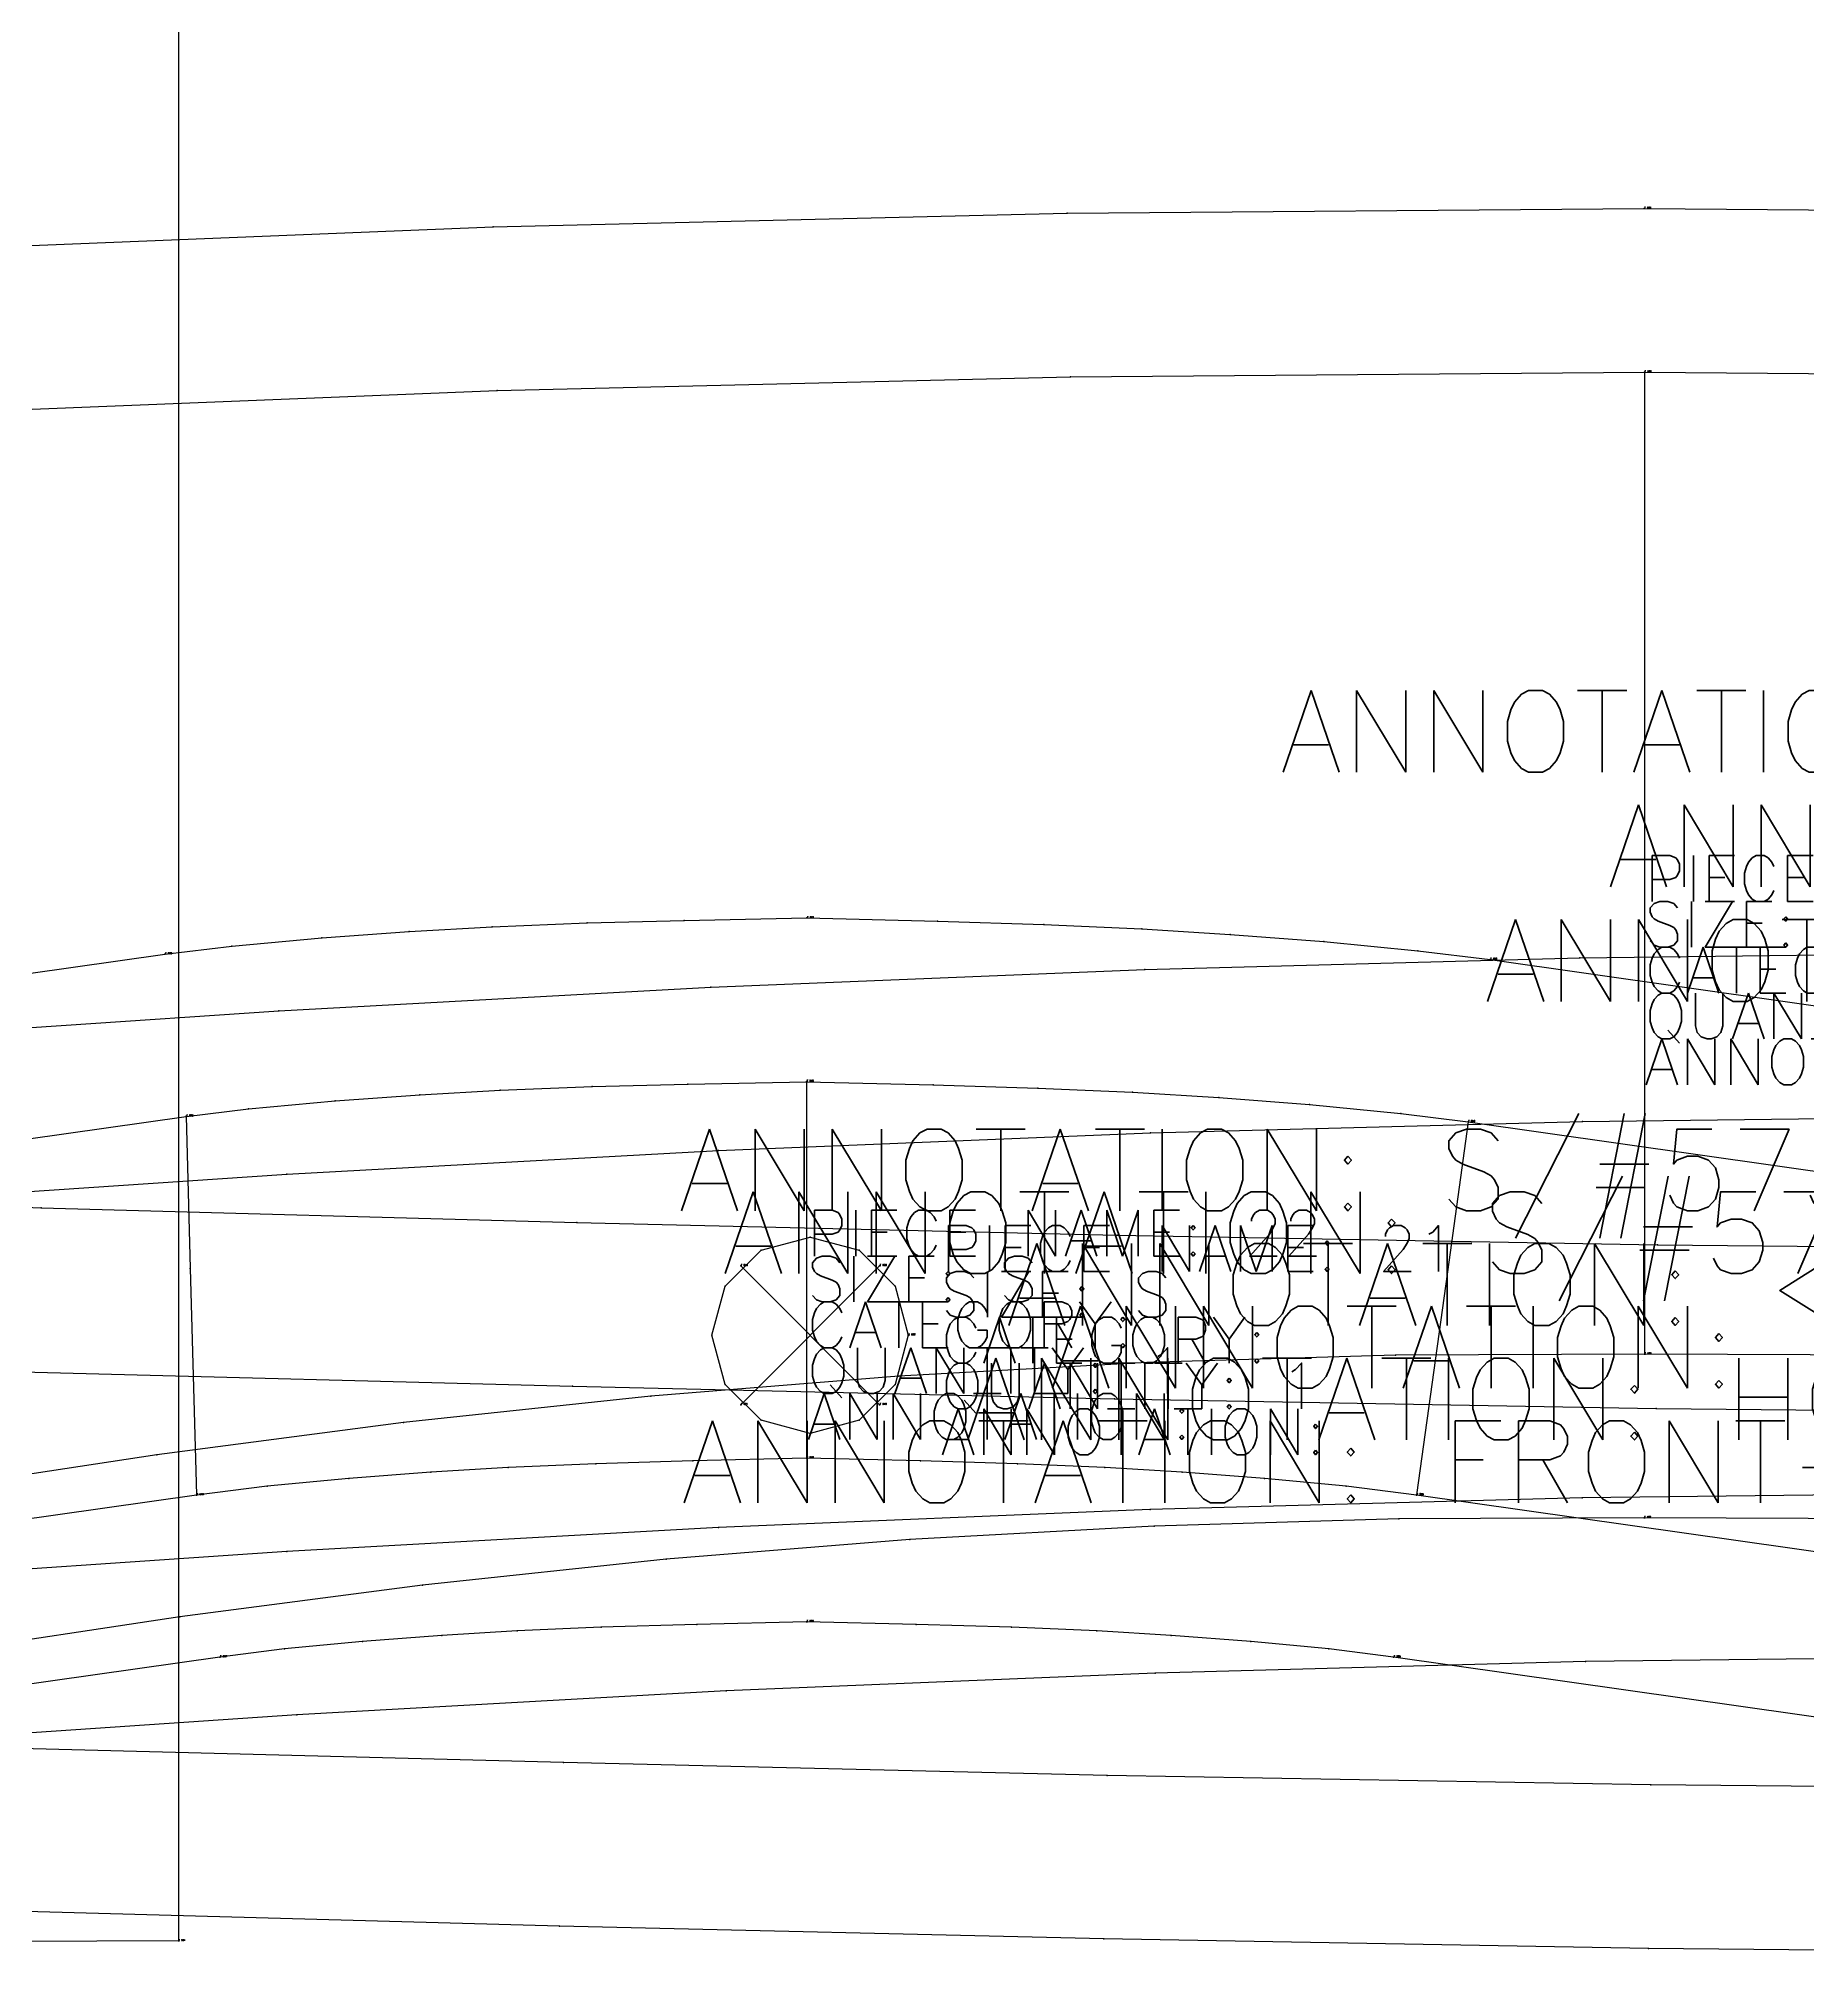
# Model space of a CAD drawing. Extents: x 0 to 848, y 0 to 736.
# Drawn here: x 156.1 to 264.2, y 30 to 147.5 of the extents above; entities that cross this region are included whole.
import ezdxf

# ---------------------------------------------------------------- set-up
doc = ezdxf.new("R2010")
doc.units = 0
for name, color, linetype in [('1', 7, 'CONTINUOUS'), ('2', 7, 'CONTINUOUS'), ('3', 2, 'CONTINUOUS'), ('8', 4, 'CONTINUOUS')]:
    doc.layers.add(name, color=color, linetype=linetype)
doc.styles.get("Standard").update_dxf_attribs({"font": 'txt', "bigfont": ' '})

# ---------------------------------------------------------------- blocks, each defined once
blk = doc.blocks.new('BLK_10_S')
at = {"layer": '1'}
blk.add_lwpolyline([(164.6935, 562.2397), (164.6935, 31.2168), (154.7155, 31.194), (132.2532, 31.0989), (109.7987, 30.9032), (87.3458, 30.6009), (64.8906, 30.201), (54.6935, 30), (54.6935, 30), (54.6935, 390.7542), (54.147, 419.6957), (52.9237, 448.6456), (51.0216, 477.5597), (48.4504, 506.4222)], dxfattribs=at)
at = {"layer": '2'}
blk.add_point((164.6935, 31.2168), dxfattribs=at)
blk.add_text('# 261', height=0.1, dxfattribs=at).set_placement((164.6935, 31.2168))
blk = doc.blocks.new('BLK_16_S')
at = {"layer": '1'}
blk.add_lwpolyline([(321.0206, 30.1192), (254.5157, 30.7533), (221.241, 31.3388), (187.9707, 32.1274), (154.6269, 33.0464), (121.3035, 34.3912), (96.3657, 36.0706), (71.459, 38.2094), (51.7587, 40.3665), (38.6399, 42.0424), (30, 43.2312), (30, 43.2312), (30.0001, 86.684), (41.4013, 85.0696), (54.5909, 83.3412), (74.6565, 81.104), (99.1219, 78.985), (123.619, 77.3293), (156.3117, 76.011), (189.0247, 75.1144), (222.0414, 74.332), (255.0626, 73.7498), (321.2354, 73.1186)], dxfattribs=at)
at = {"layer": '3'}
for p in [(156.3117, 76.011), (189.0247, 75.1144), (222.0414, 74.332), (255.0626, 73.7498), (188.7771, 65.1175), (221.8754, 64.3332), (254.9781, 63.75), (188.224, 42.124), (221.4301, 41.337), (254.6407, 40.7526), (187.9707, 32.1274), (221.241, 31.3388), (254.5157, 30.7533)]:
    blk.add_point(p, dxfattribs=at)
at = {"layer": '8'}
blk.add_lwpolyline([(321.0689, 40.119), (254.6407, 40.7526), (221.4301, 41.337), (188.224, 42.124), (155.0147, 42.9871), (121.8331, 44.3773), (88.6976, 46.6821), (55.6532, 49.9646), (40, 51.9498), (40, 51.9498), (39.9998, 75.1683), (58.3318, 72.8085), (90.6653, 69.5956), (123.0883, 67.3431), (155.9191, 65.9703), (188.7771, 65.1175), (221.8754, 64.3332), (254.9781, 63.75), (321.1797, 63.1189)], dxfattribs=at)
blk = doc.blocks.new('BLK_18_S')
at = {"layer": '1'}
for points in [[(148.6252, 134.5326), (183.9144, 135.943), (219.0013, 136.7853), (254.2394, 137.0697), (289.4046, 136.787)], [(269.2631, 57.0088), (254.236, 57.0694), (239.2472, 57.0087), (224.3096, 56.5669), (209.387, 55.7426), (194.4898, 54.5421), (179.6134, 52.961), (164.7776, 51.0286), (149.9612, 48.7737)]]:
    blk.add_lwpolyline(points, dxfattribs=at)
at = {"layer": '2'}
for p in [(254.2394, 137.0697), (254.2551, 127.0735), (254.2551, 127.0695), (254.2551, 67.0735), (254.2551, 67.0695), (254.236, 57.0694)]:
    blk.add_point(p, dxfattribs=at)
at = {"layer": '3'}
for p in [(219.0013, 136.7853), (183.9144, 135.943), (184.162, 125.9459), (219.2041, 126.7873), (239.0556, 67.007), (223.8724, 66.5575), (208.7012, 65.7191), (193.5557, 64.4984), (178.4465, 62.8928), (163.3786, 60.9303), (224.3096, 56.5669), (239.2472, 57.0087), (209.387, 55.7426), (194.4898, 54.5421), (179.6134, 52.961), (164.7776, 51.0286)]:
    blk.add_point(p, dxfattribs=at)
at = {"layer": '8'}
blk.add_line((254.2551, 127.0735), (254.2551, 67.0735), dxfattribs=at)
blk.add_lwpolyline([(269.4547, 67.007), (254.2551, 67.0695), (239.0556, 67.007), (223.8724, 66.5575), (208.7012, 65.7191), (193.5557, 64.4984), (178.4465, 62.8928), (163.3786, 60.9303), (148.3565, 58.6446), (133.3904, 56.019), (118.4889, 53.0482), (103.6603, 49.7334), (88.9171, 46.0739), (74.2552, 42.0695), (74.2552, 42.0695), (44.2552, 117.0695), (79.1763, 120.0984), (114.1399, 122.5911), (149.1376, 124.5457), (184.162, 125.9459), (219.2041, 126.7873), (254.2551, 127.0695), (289.3062, 126.7873)], dxfattribs=at)
at = {"layer": '1'}
for s, height, p in [('ANNOTATION: S/#5735-718', 5, (231.9639, 102.6266)), ('ANNOTATION: <S>', 5, (251.9639, 95.6267)), ('PIECE NAME: 18', 2.8, (254.2495, 94.7348)), ('SIZE: S', 2.8, (254.2495, 91.9348)), ('ANNOTATION: COLLAR', 5, (244.4639, 88.6267)), ('CATEGORY: ', 2.8, (254.2495, 89.1348)), ('QUANTITY: 1', 2.8, (254.2495, 86.3348)), ('ANNOTATION: ', 2.8, (254.2495, 83.5349))]:
    blk.add_text(s, height=height, dxfattribs=at).set_placement(p)
at = {"layer": '2'}
for s, p in [('# 484', (254.2394, 137.0697)), ('# 494', (254.2551, 127.0735)), ('# 490', (254.2551, 127.0695)), ('# 495', (254.2551, 67.0735)), ('# 493', (254.2551, 67.0695)), ('# 487', (254.236, 57.0694))]:
    blk.add_text(s, height=0.1, dxfattribs=at).set_placement(p)
blk = doc.blocks.new('BLK_21_S')
at = {"layer": '1'}
blk.add_lwpolyline([(276.9353, 48.6018), (250.6502, 48.2936), (224.3663, 47.5763), (198.1569, 46.4941), (171.9332, 45.0363), (145.7894, 43.2581), (119.6229, 41.0732), (93.4306, 38.4114), (67.4725, 35.295), (41.4531, 31.6838), (30, 30), (30, 30), (30.0005, 73.4804), (38.5685, 74.7197), (64.8664, 78.3118), (91.3184, 81.4371), (117.7021, 84.0764), (144.2158, 86.2616), (170.823, 88.0496), (197.2194, 89.4989), (223.7452, 90.5801), (250.3071, 91.2958), (276.8007, 91.6045)], dxfattribs=at)
at = {"layer": '3'}
for p in [(223.7452, 90.5801), (250.3071, 91.2958), (197.2194, 89.4989), (170.823, 88.0496), (250.4688, 81.297), (224.0727, 80.5855), (197.6889, 79.5099), (171.323, 78.0614), (250.4653, 58.2919), (197.6808, 56.4827), (224.0668, 57.5719), (171.3131, 55.0169), (250.6502, 48.2936), (224.3663, 47.5763), (198.1569, 46.4941), (171.9332, 45.0363)]:
    blk.add_point(p, dxfattribs=at)
at = {"layer": '8'}
blk.add_lwpolyline([(276.872, 58.6015), (250.4653, 58.2919), (224.0668, 57.5719), (197.6808, 56.4827), (171.3131, 55.0169), (144.9656, 53.2243), (118.649, 51.0258), (92.3761, 48.3559), (66.1561, 45.208), (40, 41.5778), (40, 41.5778), (40.0001, 64.8227), (66.1627, 68.396), (92.3858, 71.4941), (118.6604, 74.1222), (144.9768, 76.2906), (171.323, 78.0614), (197.6889, 79.5099), (224.0727, 80.5855), (250.4688, 81.297), (276.8727, 81.6048)], dxfattribs=at)
at = {"layer": '1'}
for s, height, p in [('ANNOTATION: S/#5735-718', 5, (197.8856, 71.9937)), ('PIECE NAME: 21', 2.8, (211.2519, 72.1289)), ('SIZE: S', 2.8, (211.2519, 69.3289)), ('CATEGORY: ', 2.8, (211.2519, 66.5289)), ('ANNOTATION: <S>', 5, (217.8856, 64.9937)), ('QUANTITY: 1', 2.8, (211.2519, 63.7289)), ('ANNOTATION: ', 2.8, (211.2519, 60.929)), ('ANNOTATION: FRONT-BOTTOM', 5, (195.3856, 57.9938))]:
    blk.add_text(s, height=height, dxfattribs=at).set_placement(p)
blk = doc.blocks.new('BLK_22_S')
at = {"layer": '1'}
for points in [[(30, 72.5368), (163.8675, 91.5169), (167.9562, 92.0006), (173.4491, 92.5101), (178.7976, 92.8954), (183.8538, 93.1895), (189.6552, 93.4192), (195.5878, 93.5745), (203.0856, 93.7221), (211.0782, 93.5271), (217.5711, 93.3257), (223.5602, 93.059), (228.9474, 92.7203), (234.6628, 92.2813), (240.4129, 91.7214), (244.8303, 91.1787), (376.1417, 72.493)], [(369.8294, 29.9603), (238.9287, 48.5617), (234.9707, 49.0604), (230.2127, 49.5175), (225.3421, 49.8836), (220.7947, 50.1633), (215.5838, 50.3863), (209.7641, 50.5577), (203.0661, 50.7133), (196.3724, 50.5577), (190.5212, 50.3851), (185.3906, 50.1656), (180.7947, 49.8831), (175.936, 49.5182), (171.1734, 49.0606), (167.2241, 48.5632), (36.3, 30)]]:
    blk.add_lwpolyline(points, dxfattribs=at)
at = {"layer": '2'}
for p in [(203.0856, 93.7221), (163.8675, 91.5169), (244.8303, 91.1787), (203.0682, 83.7202), (203.0692, 83.7242), (165.1666, 81.6016), (165.1669, 81.6056), (243.4825, 81.2739), (243.4827, 81.2698), (199.0436, 72.4673), (207.5287, 72.4673), (209.2862, 68.2246), (209.2862, 68.2246), (199.0436, 63.9819), (207.5287, 63.9819), (203.0692, 60.7191), (203.0692, 60.7154), (165.8029, 58.4671), (165.8035, 58.462), (240.3372, 58.462), (240.338, 58.4689), (203.0661, 50.7133), (167.2241, 48.5632), (238.9287, 48.5617)]:
    blk.add_point(p, dxfattribs=at)
at = {"layer": '3'}
for p in [(178.7976, 92.8954), (183.8538, 93.1895), (189.6552, 93.4192), (195.5878, 93.5745), (211.0782, 93.5271), (217.5711, 93.3257), (223.5602, 93.059), (167.9562, 92.0006), (173.4491, 92.5101), (228.9474, 92.7203), (234.6628, 92.2813), (240.4129, 91.7214), (195.8109, 83.577), (210.8087, 83.5307), (174.2685, 82.5438), (179.4485, 82.9167), (184.3573, 83.2021), (189.9625, 83.4239), (217.2043, 83.3324), (222.9816, 83.0756), (228.2529, 82.7445), (233.7915, 82.3193), (168.9731, 82.0524), (239.3817, 81.7747), (203.2861, 74.2246), (200.2861, 73.4208), (206.2862, 73.4208), (165.4141, 72.3029), (242.225, 72.1033), (198.0899, 71.2246), (208.4824, 71.2246), (197.2861, 68.2246), (198.0899, 65.2245), (208.4824, 65.2245), (200.2861, 63.0283), (206.2862, 63.0283), (203.2861, 62.2245), (184.8413, 60.1505), (190.1898, 60.3797), (196.1169, 60.5544), (210.0214, 60.5544), (215.9525, 60.3796), (221.301, 60.1505), (170.1154, 59.0044), (175.0989, 59.4831), (180.1141, 59.86), (226.0266, 59.8602), (231.0437, 59.483), (236.0272, 59.0044), (196.3724, 50.5577), (209.7641, 50.5577), (175.936, 49.5182), (180.7947, 49.8831), (185.3906, 50.1656), (190.5212, 50.3851), (215.5838, 50.3863), (220.7947, 50.1633), (225.3421, 49.8836), (230.2127, 49.5175), (171.1734, 49.0606), (234.9707, 49.0604)]:
    blk.add_point(p, dxfattribs=at)
at = {"layer": '8'}
for p, q in [((203.0692, 83.7242), (203.0692, 60.7191)), ((199.0436, 72.4673), (207.5287, 63.9819)), ((207.5287, 72.4673), (199.0436, 63.9819))]:
    blk.add_line(p, q, dxfattribs=at)
for points in [[(41.3666, 64.0483), (165.1666, 81.6016), (168.9731, 82.0524), (174.2685, 82.5438), (179.4485, 82.9167), (184.3573, 83.2021), (189.9625, 83.4239), (195.8109, 83.577), (203.0682, 83.7202), (210.8087, 83.5307), (217.2043, 83.3324), (222.9816, 83.0756), (228.2529, 82.7445), (233.7915, 82.3193), (239.3817, 81.7747), (243.4827, 81.2698), (364.7733, 64.01)], [(361.3968, 41.259), (240.3372, 58.462), (236.0272, 59.0044), (231.0437, 59.483), (226.0266, 59.8602), (221.301, 60.1505), (215.9525, 60.3796), (210.0214, 60.5544), (203.0692, 60.7154), (196.1169, 60.5544), (190.1898, 60.3797), (184.8413, 60.1505), (180.1141, 59.86), (175.0989, 59.4831), (170.1154, 59.0044), (165.8035, 58.462), (44.736, 41.2962)], [(165.1669, 81.6056), (165.4141, 72.3029), (165.8029, 58.4671)], [(243.4825, 81.2739), (242.225, 72.1033), (240.338, 58.4689)]]:
    blk.add_lwpolyline(points, dxfattribs=at)
blk.add_lwpolyline([(209.2862, 68.2246), (208.4824, 65.2245), (206.2862, 63.0283), (203.2861, 62.2245), (200.2861, 63.0283), (198.0899, 65.2245), (197.2861, 68.2246), (198.0899, 71.2246), (200.2861, 73.4208), (203.2861, 74.2246), (206.2862, 73.4208), (208.4824, 71.2246), (209.2862, 68.2246)], close=True, dxfattribs=at)
at = {"layer": '1'}
for s, height, p in [('ANNOTATION: S/#5735-718', 5, (195.2142, 75.8278)), ('PIECE NAME: 22', 2.8, (203.0708, 73.0611)), ('SIZE: S', 2.8, (203.0708, 70.2611)), ('ANNOTATION: <S>', 5, (215.2142, 68.8278)), ('CATEGORY: ', 2.8, (203.0708, 67.4611)), ('QUANTITY: 1', 2.8, (203.0708, 64.6611)), ('ANNOTATION: HOOD', 5, (212.7142, 61.8279)), ('ANNOTATION: ', 2.8, (203.0708, 61.8611))]:
    blk.add_text(s, height=height, dxfattribs=at).set_placement(p)
at = {"layer": '2'}
for s, p in [('# 601', (203.0856, 93.7221)), ('# 600', (163.8675, 91.5169)), ('# 602', (244.8303, 91.1787)), ('# 611', (203.0682, 83.7202)), ('# 645', (203.0692, 83.7242)), ('# 610', (165.1666, 81.6016)), ('# 639', (165.1669, 81.6056)), ('# 643', (243.4825, 81.2739)), ('# 612', (243.4827, 81.2698)), ('# 618', (199.0436, 72.4673)), ('# 620', (207.5287, 72.4673)), ('# 622', (209.2862, 68.2246)), ('# 621', (199.0436, 63.9819)), ('# 619', (207.5287, 63.9819)), ('# 646', (203.0692, 60.7191)), ('# 616', (203.0692, 60.7154)), ('# 640', (165.8029, 58.4671)), ('# 617', (165.8035, 58.462)), ('# 615', (240.3372, 58.462)), ('# 644', (240.338, 58.4689)), ('# 606', (203.0661, 50.7133)), ('# 607', (167.2241, 48.5632)), ('# 605', (238.9287, 48.5617))]:
    blk.add_text(s, height=0.1, dxfattribs=at).set_placement(p)

msp = doc.modelspace()

# ---------------------------------------------------------------- block references
at = {"layer": '1'}
for name in ['BLK_10_S', 'BLK_18_S', 'BLK_22_S', 'BLK_21_S', 'BLK_16_S']:
    msp.add_blockref(name, (0, 0), dxfattribs=at)

doc.saveas('drawing.dxf')
